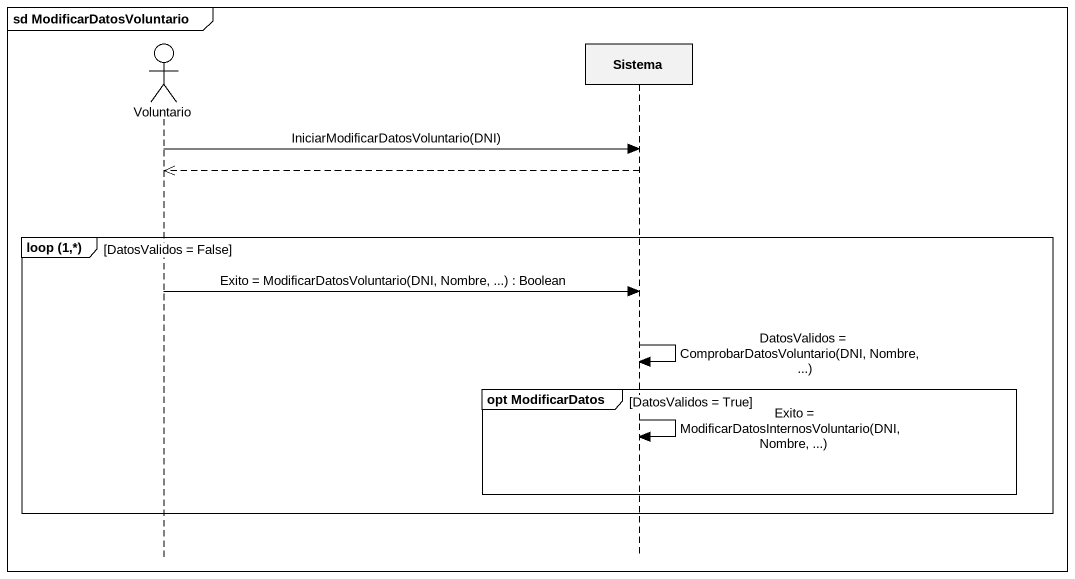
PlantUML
@startuml
mainframe sd ModificarDatosVoluntario
hide footbox
actor Voluntario
participant Sistema

Voluntario -> Sistema : IniciarModificarDatosVoluntario(DNI)
Sistema -->> Voluntario
group loop (1,*) [DatosValidos = False]
  Voluntario -> Sistema : Exito = ModificarDatosVoluntario(DNI, Nombre, ...) : Boolean
  Sistema -> Sistema : DatosValidos = ComprobarDatosVoluntario(DNI, Nombre, ...)
  group opt ModificarDatos [DatosValidos = True]
    Sistema -> Sistema : Exito = ModificarDatosInternosVoluntario(DNI, Nombre, ...)
  end
end
@enduml
